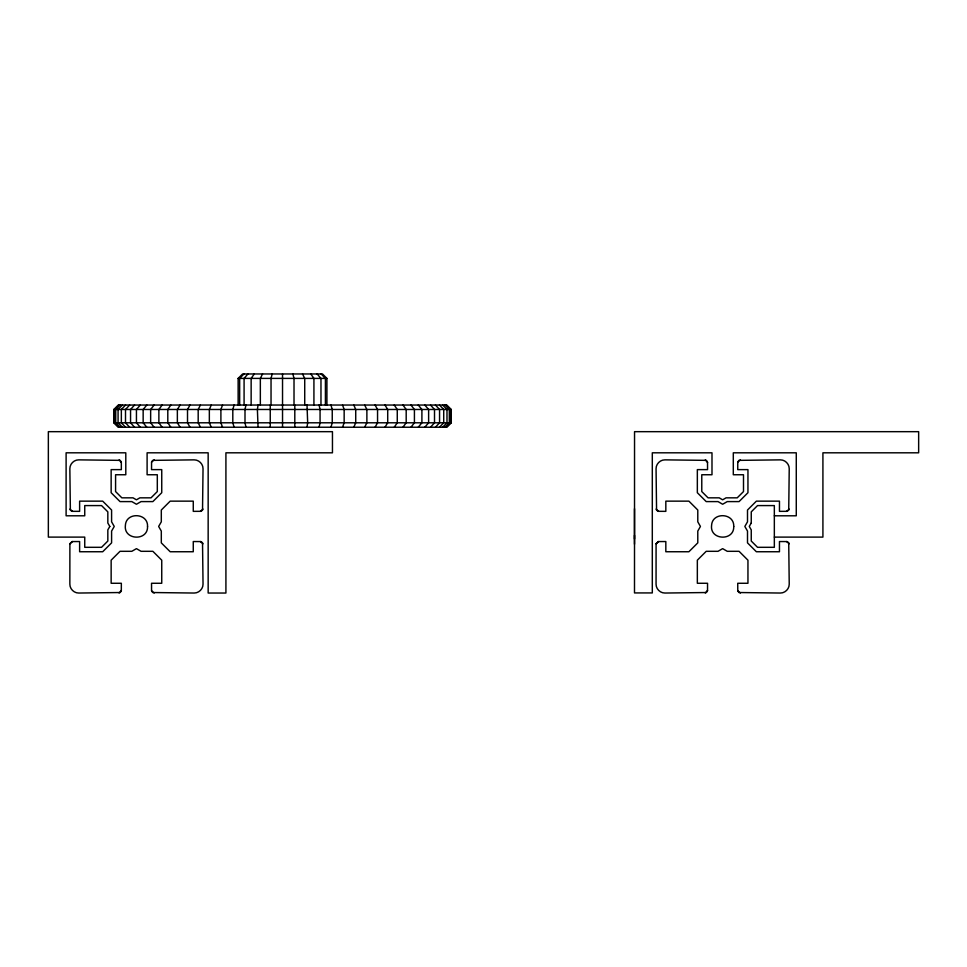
<?xml version="1.0" encoding="UTF-8"?>
<svg xmlns="http://www.w3.org/2000/svg" width="967" height="967" viewBox="0 0 967 967"><rect width="100%" height="100%" fill="white"/><g stroke="black" fill="none" stroke-linecap="round" stroke-linejoin="round"><path stroke-width="1.45" d="M282.533 373.963L282.533 427.233M634.497 539.006L634.497 535.331M270.252 405.04L270.252 427.233M294.802 427.233L294.802 405.04M69.89 543.792L69.854 584.153C69.769 588.903 73.988 593.122 78.738 593.037L120.259 592.529L121.322 590.789L121.346 583.27L111.145 583.27L111.145 560.183L120.017 551.311L131.826 551.311L136.444 548.64L141.061 551.311L152.871 551.311L161.743 560.183L161.743 583.27L151.541 583.27L151.565 590.789L152.641 592.529L194.149 593.037C198.9 593.122 203.118 588.903 203.034 584.153L202.526 542.644L200.785 541.568L193.267 541.544L193.267 551.746L170.18 551.746L161.308 542.874L161.308 531.064L158.636 526.447L161.308 521.829L161.308 510.02L170.18 501.148L193.267 501.148L193.267 511.35L200.785 511.325L202.526 510.262L203.034 468.741C203.118 463.991 198.9 459.772 194.149 459.857L152.641 460.365L151.565 462.105L151.541 469.624L161.743 469.624L161.743 492.711L152.871 501.595L141.061 501.595L136.444 504.254L131.826 501.595L120.017 501.595L111.145 492.711L111.145 469.624L121.346 469.624L121.322 462.105L120.259 460.365L78.738 459.857C73.988 459.772 69.769 463.991 69.854 468.741L70.373 510.262L72.102 511.325L79.62 511.35L79.62 501.148L102.707 501.148L111.592 510.02L111.592 521.829L114.251 526.447L111.592 531.064L111.592 542.874L102.707 551.746L79.62 551.746L79.62 541.544L72.102 541.568L69.89 543.792L72.525 541.544M656.085 543.792L656.061 584.153C655.964 588.903 660.183 593.122 664.933 593.037L706.454 592.529L707.518 590.789L707.554 583.27L697.34 583.27L697.34 560.183L706.212 551.311L718.034 551.311L722.639 548.64L727.257 551.311L739.066 551.311L747.95 560.183L747.95 583.27L737.736 583.27L737.773 590.789L738.836 592.529L780.357 593.037C785.095 593.122 789.314 588.903 789.229 584.153L788.721 542.644L786.981 541.568L779.462 541.544L779.462 551.746L756.375 551.746L747.503 542.874L747.503 531.064L744.844 526.447L747.503 521.829L747.503 510.02L756.375 501.148L779.462 501.148L779.462 511.35L786.981 511.325L788.721 510.262L789.229 468.741C789.314 463.991 785.095 459.772 780.357 459.857L738.836 460.365L737.773 462.105L737.736 469.624L747.95 469.624L747.95 492.711L739.066 501.595L727.257 501.595L722.639 504.254L718.034 501.595L706.212 501.595L697.34 492.711L697.34 469.624L707.554 469.624L707.518 462.105L706.454 460.365L664.933 459.857C660.183 459.772 655.964 463.991 656.061 468.741L656.569 510.262L658.297 511.325L665.828 511.35L665.828 501.148L688.903 501.148L697.787 510.02L697.787 521.829L700.446 526.447L697.787 531.064L697.787 542.874L688.903 551.746L665.828 551.746L665.828 541.544L658.297 541.568L656.085 543.792L658.72 541.544M258.056 405.04L257.391 409.476L258.056 427.233M307.01 427.233L307.675 422.797L307.01 405.04M245.981 405.04L245.002 409.476L245.002 422.797L245.981 427.233M319.086 427.233L320.065 422.797L320.065 409.476L319.086 405.04M272.186 373.963L271.038 378.399L271.038 405.04M234.123 405.04L232.805 409.476L232.805 422.797L234.123 427.233M330.944 427.233L332.249 422.797L332.249 409.476L330.944 405.04M222.531 405.04L220.899 409.476L220.899 422.797L222.531 427.233M342.536 427.233L344.155 422.797L344.155 409.476L342.536 405.04M211.265 405.04L209.343 409.476L209.343 422.797L211.265 427.233M353.801 427.233L355.723 422.797L355.723 409.476L353.801 405.04M200.411 405.04L198.187 409.476L198.187 422.797L200.411 427.233M262.553 373.963L260.341 378.399L260.341 405.04M364.656 427.233L366.88 422.797L366.88 409.476L364.656 405.04M190.003 405.04L187.513 409.476L187.513 422.797L190.003 427.233M375.051 427.233L377.553 422.797L377.553 409.476L375.051 405.04M180.128 405.04L177.36 409.476L177.36 422.797L180.128 427.233M384.939 427.233L387.707 422.797L387.707 409.476L384.939 405.04M170.821 405.04L167.799 409.476L167.799 422.797L170.821 427.233M394.246 427.233L397.268 422.797L397.268 409.476L394.246 405.04M254.285 373.963L251.142 378.399L251.142 405.04M162.13 405.04L158.878 409.476L158.878 422.797L162.13 427.233M402.937 427.233L406.188 422.797L406.188 409.476L402.937 405.04M154.116 405.04L150.647 409.476L150.647 422.797L154.116 427.233M410.951 427.233L414.42 422.797L414.42 409.476L410.951 405.04M146.827 405.04L143.152 409.476L143.152 422.797L146.827 427.233M418.24 427.233L421.902 422.797L421.902 409.476L418.24 405.04M119.11 593.001L121.346 590.366M705.306 593.001L707.554 590.366M140.288 405.04L136.444 409.476L136.444 422.797L140.288 427.233M247.927 373.963L244.083 378.399L244.083 405.04M424.779 427.233L428.623 422.797L428.623 409.476L424.779 405.04M134.546 405.04L130.557 409.476L130.557 422.797L134.546 427.233M430.508 427.233L434.509 422.797L434.509 409.476L430.508 405.04M129.638 405.04L125.505 409.476L125.505 422.797L129.638 427.233M435.428 427.233L439.562 422.797L439.562 409.476L435.428 405.04M125.577 405.04L121.346 409.476L121.346 422.797L125.577 427.233M439.477 427.233L443.72 422.797L443.72 409.476L439.477 405.04M243.938 373.963L239.659 378.399L239.659 405.04M122.398 405.04L118.071 409.476L118.071 422.797L122.398 427.233M442.656 427.233L446.984 422.797L446.984 409.476L442.656 405.04M120.126 405.04L115.726 409.476L115.726 422.797L120.126 427.233M444.941 427.233L449.329 422.797L449.329 409.476L444.941 405.04M118.748 405.04L114.324 409.476L114.324 422.797L118.748 427.233M446.319 427.233L450.743 422.797L450.743 409.476L446.319 405.04M113.852 409.476L118.288 405.04L446.778 405.04L451.214 409.476L451.214 422.797L446.778 427.233L118.288 427.233L113.852 422.797L113.852 409.476L451.214 409.476M238.136 405.04L238.136 378.399L242.584 373.963L322.482 373.963L326.919 378.399L326.919 405.04M151.565 462.105L154.2 459.857M200.362 511.35L202.997 509.113M737.773 462.105L740.396 459.857M786.57 511.35L789.193 509.113M238.136 378.399L326.919 378.399M113.852 422.797L451.214 422.797M774.337 515.798L796.276 515.798L796.276 452.81L733.3 452.81L733.3 474.749L743.502 474.749L743.502 491.562L737.229 497.836L726.072 497.836L722.639 499.818L719.218 497.836L708.062 497.836L701.776 491.562L701.776 474.749L711.99 474.749L711.99 452.81L652.302 452.81L652.302 592.928L634.497 592.928L634.545 431.669L918.65 431.669L918.65 452.81L822.917 452.81L822.917 537.108L774.337 537.108M786.57 541.544L789.193 543.792M656.085 509.113L658.72 511.35M737.773 590.789L740.396 593.037M200.362 541.544L202.997 543.792M69.89 509.113L72.525 511.35M151.565 590.789L154.2 593.037M321.129 373.963L325.408 378.399L325.408 405.04M317.128 373.963L320.971 378.399L320.971 405.04M705.306 459.893L707.554 462.528M119.11 459.893L121.346 462.528M310.782 373.963L313.924 378.399L313.924 405.04M302.514 373.963L304.726 378.399L304.726 405.04M292.868 373.963L294.016 378.399L294.016 405.04M634.497 508.69L634.497 544.203M147.54 526.447C148.132 541.351 123.534 540.311 125.384 525.504C125.903 511.809 148.193 512.752 147.54 526.447M733.735 526.447C734.328 541.351 709.73 540.311 711.579 525.504C712.099 511.809 734.388 512.752 733.735 526.447M109.815 526.447L107.833 529.868L107.833 541.037L101.559 547.31L84.745 547.31L84.745 537.108L48.35 537.108L48.35 431.669L332.455 431.669L332.455 452.81L225.915 452.81L225.915 593.037L208.159 593.037L208.159 452.81L147.105 452.81L147.105 474.749L157.307 474.749L157.307 491.562L151.033 497.836L139.864 497.836L136.444 499.818L133.023 497.836L121.854 497.836L115.581 491.562L115.581 474.749L125.795 474.749L125.795 452.81L66.107 452.81L66.107 515.798L84.745 515.798L84.745 505.584L101.559 505.584L107.833 511.857L107.833 523.026L109.815 526.447M751.25 523.026L749.28 526.447L751.25 529.868L751.25 541.037L757.536 547.31L774.337 547.31L774.337 505.584L757.536 505.584L751.25 511.857L751.25 523.026"/></g></svg>
